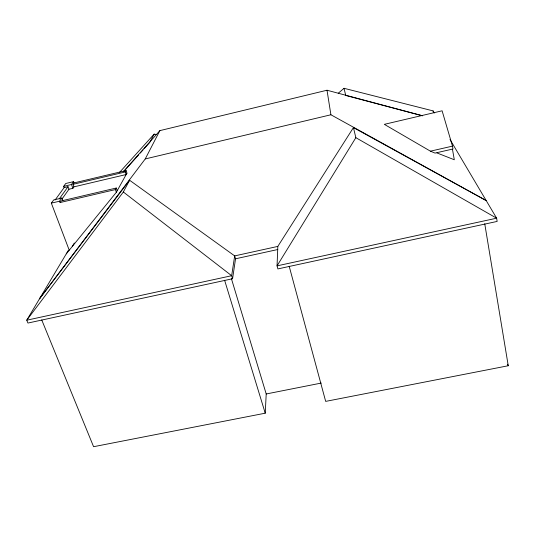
<?xml version="1.0" encoding="UTF-8"?>
<svg xmlns="http://www.w3.org/2000/svg" width="535" height="535" viewBox="0 0 535 535"><rect width="100%" height="100%" fill="white"/><g stroke="black" fill="none" stroke-linecap="round" stroke-linejoin="round"><path stroke-width="0.8" d="M68.393 250.3L26.75 320.197L27.94 323.053L232.578 278.735L235.534 258.793L234.678 255.897L129.597 180.241L39.476 298.838L145.239 158.942L330.904 114.771L486.188 200.565L353.434 127.597L277.825 246.401L277.05 265.862L277.892 268.918L497.149 221.423L496.634 218.193L449.995 139.454M41.743 319.943L93.585 446.705L265.233 413.194L266.209 393.974L231.334 278.407M145.239 158.942L159.885 130.62L327.012 90.228L422.456 115.754M277.825 246.401L234.678 255.897L231.668 275.712L26.75 320.197L123.338 191.998L129.597 180.241M156.594 134.559L154.14 134.124L149.653 142.557L144.122 148.73M66.26 253.878L116.349 192.272L126.942 173.133L126.079 170.578L73.977 182.916L72.967 184.341L73.897 186.869L72.88 188.32L68.962 189.243L62.02 199.033M62.836 200.672L61.853 198.037L59.599 201.207L60.094 202.538L115.413 189.577L116.282 188.026L117.212 190.714M72.967 184.341L125.304 171.956L126.079 170.578M72.232 246.528L74.311 243.017M355.849 137.682L277.05 265.862L496.634 218.193L355.849 137.682L353.434 127.597M60.094 202.538L61.224 200.939L116.282 188.026M55.118 199.976L64.106 187.638L63.632 186.367L71.483 184.508L73.516 181.653L73.977 182.916M59.184 199.02L68.025 186.708L68.962 189.243M69.242 250.213L51.34 203.139L53.674 199.956L61.853 198.037M63.632 186.367L65.738 183.498L73.516 181.653M125.377 175.072L126.942 173.133M123.538 171.474L159.885 130.62M123.652 171.561L138.585 154.896M140.25 153.05L143.012 149.96M119.559 172.39L154.14 134.124M338.341 93.19L344.018 88.295L433.082 110.899L434.326 113.012M64.106 187.638L68.025 186.708M73.897 186.869L126.173 174.524L125.304 171.956M51.34 203.139L59.599 201.207M430.434 151.178L452.483 146.129L452.984 148.991L435.042 153.09L430.434 151.178L384.331 124.347L442.104 110.799L452.483 146.129M235.534 258.793L277.812 249.511M266.209 393.974L321.254 383.073M484.737 223.737L508.25 365.746L325.681 401.39L289.181 266.236M346.54 95.665L422.362 115.767M436.961 152.943L454.302 159.758L452.456 149.212M123.338 191.998L231.668 275.712L232.578 278.735M507.581 364.215L508.25 365.746M71.483 184.508L72.88 188.32M115.413 189.577L116.349 192.272M224.606 280.246L265.233 413.194M344.018 88.295L345.73 95.451M433.082 110.899L433.363 112.464M327.012 90.228L330.904 114.771"/></g></svg>
